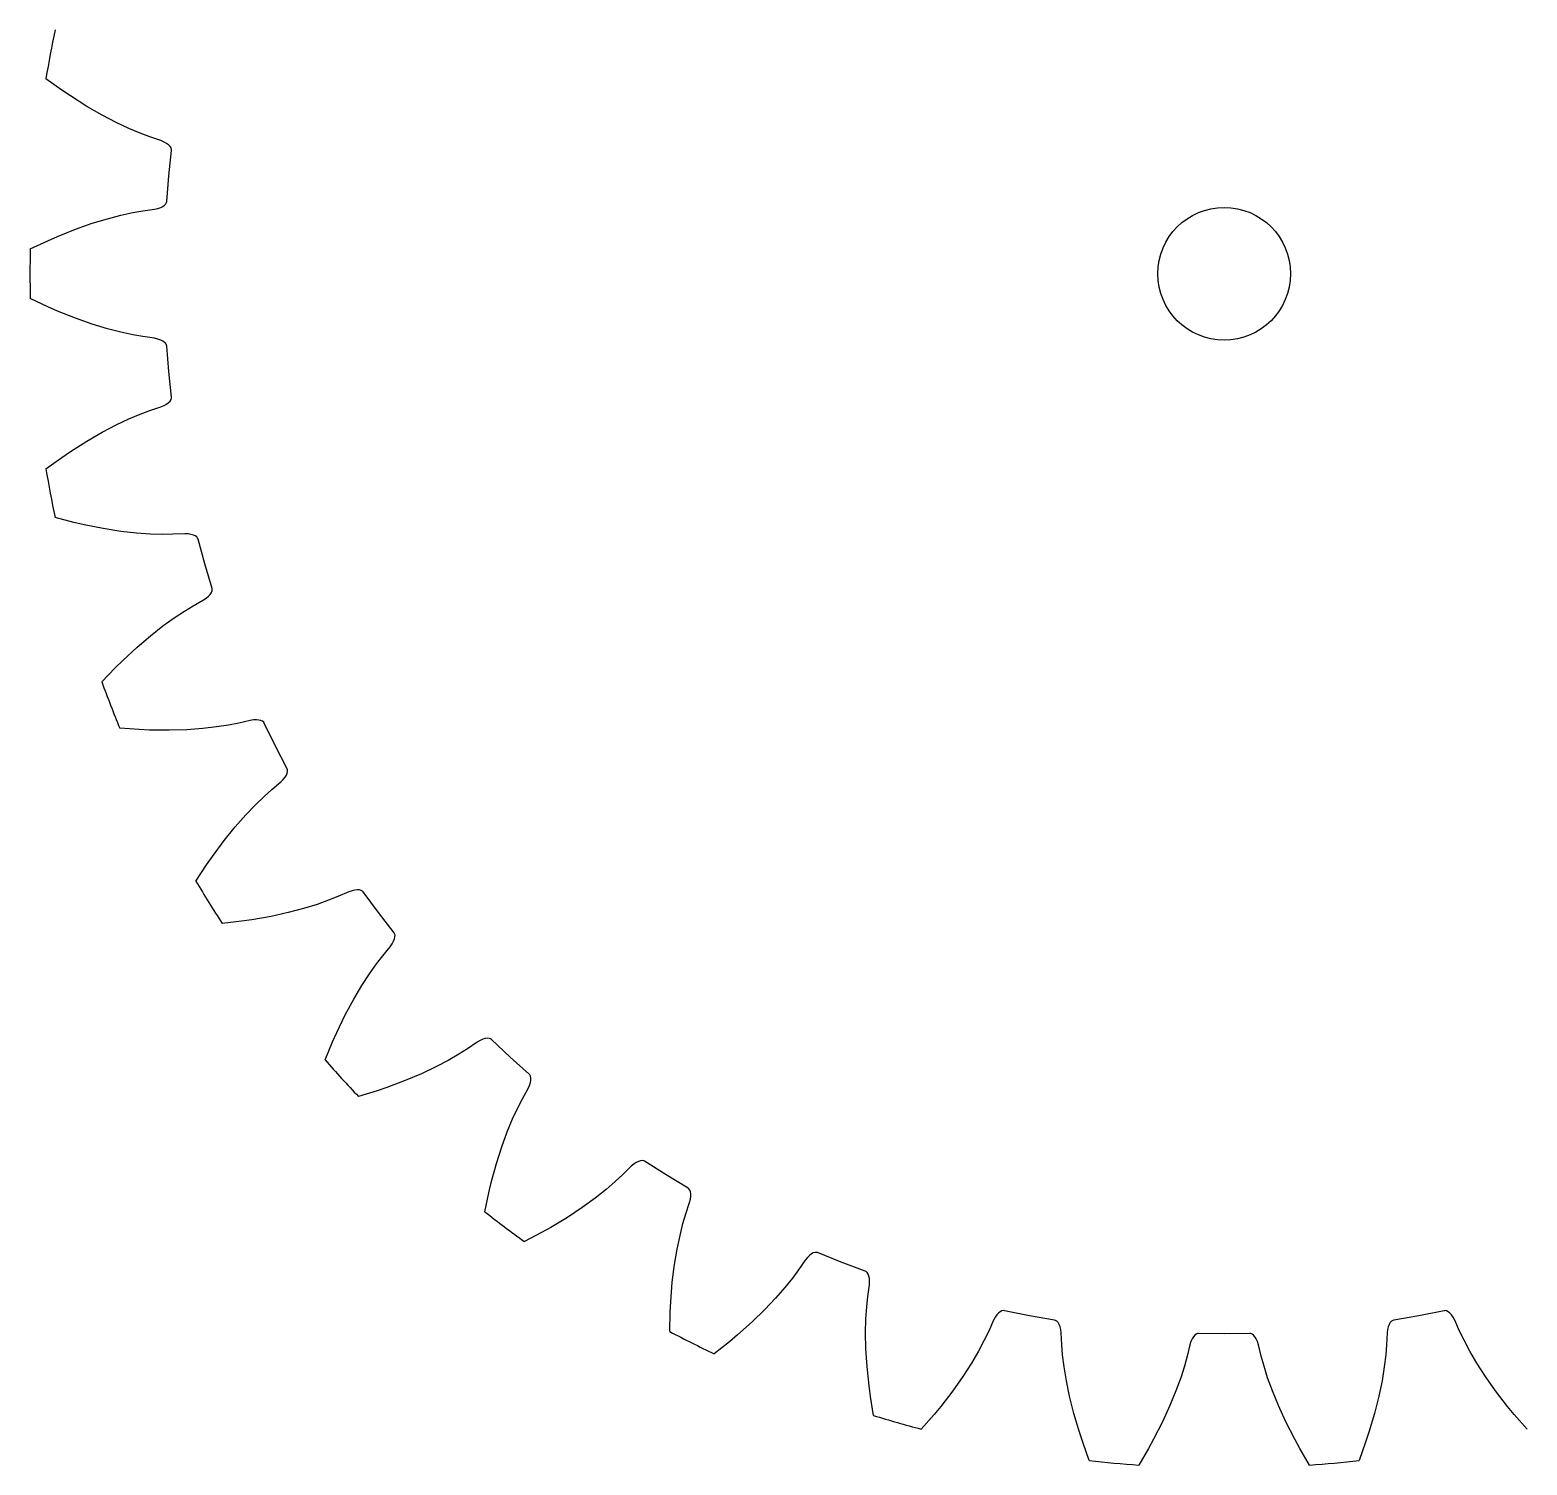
# Model space of a CAD drawing. Extents: x -36 to 36, y -35.9 to 35.9.
# Drawn here: x -36 to 9.13, y -35.91 to 7.35 of the extents above; entities that cross this region are included whole.
import ezdxf

# ---------------------------------------------------------------- set-up
doc = ezdxf.new("R2010")
doc.units = 0

msp = doc.modelspace()

# ---------------------------------------------------------------- linework, layer by layer
msp.add_circle((0, 0), 2)
msp.add_circle((0, 0), 2)
at = {"layer": 'layer0'}
for p, q in [((-35.043, 5.536), (-35.517, 5.878)), ((-34.781, 5.359), (-35.043, 5.536)), ((-34.283, 5.043), (-34.781, 5.359)), ((-33.82, 4.776), (-34.283, 5.043)), ((-33.397, 4.555), (-33.82, 4.776)), ((-33.015, 4.376), (-33.397, 4.555)), ((-32.678, 4.234), (-33.015, 4.376)), ((-32.387, 4.126), (-32.678, 4.234)), ((-32.05, 4.012), (-32.387, 4.126)), ((-31.957, 3.97), (-32.05, 4.012)), ((-31.881, 3.926), (-31.957, 3.97)), ((-31.82, 3.882), (-31.881, 3.926)), ((-31.775, 3.837), (-31.82, 3.882)), ((-31.814, 2.948), (-31.733, 3.715)), ((-31.746, 3.791), (-31.775, 3.837)), ((-31.733, 3.747), (-31.746, 3.791)), ((-31.733, 3.715), (-31.733, 3.747)), ((-31.876, 2.179), (-31.814, 2.948)), ((-33.257, 1.765), (-32.9, 1.842)), ((-32.9, 1.842), (-32.594, 1.895)), ((-32.594, 1.895), (-32.241, 1.946)), ((-32.241, 1.946), (-32.143, 1.97)), ((-32.143, 1.97), (-32.059, 1.998)), ((-32.059, 1.998), (-31.992, 2.031)), ((-31.992, 2.031), (-31.939, 2.068)), ((-31.939, 2.068), (-31.902, 2.106)), ((-31.902, 2.106), (-31.881, 2.148)), ((-31.881, 2.148), (-31.876, 2.179)), ((-34.626, 1.342), (-34.122, 1.52)), ((-34.122, 1.52), (-33.665, 1.659)), ((-33.665, 1.659), (-33.257, 1.765)), ((-35.992, 0.748), (-35.464, 0.997)), ((-35.464, 0.997), (-35.174, 1.124)), ((-35.174, 1.124), (-34.626, 1.342)), ((-35.464, -0.997), (-35.992, -0.748)), ((-35.174, -1.124), (-35.464, -0.997)), ((-34.626, -1.342), (-35.174, -1.124)), ((-34.122, -1.52), (-34.626, -1.342)), ((-33.665, -1.659), (-34.122, -1.52)), ((-33.257, -1.765), (-33.665, -1.659)), ((-32.9, -1.842), (-33.257, -1.765)), ((-32.594, -1.895), (-32.9, -1.842)), ((-32.241, -1.946), (-32.594, -1.895)), ((-32.143, -1.97), (-32.241, -1.946)), ((-32.059, -1.998), (-32.143, -1.97)), ((-31.992, -2.031), (-32.059, -1.998)), ((-31.939, -2.068), (-31.992, -2.031)), ((-31.902, -2.106), (-31.939, -2.068)), ((-31.881, -2.148), (-31.902, -2.106)), ((-31.876, -2.179), (-31.881, -2.148)), ((-31.814, -2.948), (-31.876, -2.179)), ((-31.733, -3.715), (-31.814, -2.948)), ((-32.387, -4.126), (-32.05, -4.012)), ((-32.05, -4.012), (-31.957, -3.97)), ((-31.957, -3.97), (-31.881, -3.926)), ((-31.881, -3.926), (-31.82, -3.882)), ((-31.82, -3.882), (-31.775, -3.837)), ((-31.775, -3.837), (-31.746, -3.791)), ((-31.746, -3.791), (-31.733, -3.747)), ((-31.733, -3.747), (-31.733, -3.715)), ((-33.397, -4.555), (-33.015, -4.376)), ((-33.015, -4.376), (-32.678, -4.234)), ((-32.678, -4.234), (-32.387, -4.126)), ((-34.283, -5.043), (-33.82, -4.776)), ((-33.82, -4.776), (-33.397, -4.555)), ((-35.043, -5.536), (-34.781, -5.359)), ((-34.781, -5.359), (-34.283, -5.043)), ((-35.517, -5.878), (-35.043, -5.536)), ((-34.677, -7.497), (-35.242, -7.349)), ((-34.368, -7.568), (-34.677, -7.497)), ((-33.789, -7.682), (-34.368, -7.568)), ((-33.262, -7.764), (-33.789, -7.682)), ((-32.787, -7.817), (-33.262, -7.764)), ((-32.366, -7.846), (-32.787, -7.817)), ((-32.001, -7.856), (-32.366, -7.846)), ((-31.691, -7.852), (-32.001, -7.856)), ((-31.335, -7.837), (-31.691, -7.852)), ((-31.234, -7.842), (-31.335, -7.837)), ((-31.146, -7.855), (-31.234, -7.842)), ((-31.074, -7.875), (-31.146, -7.855)), ((-31.015, -7.901), (-31.074, -7.875)), ((-30.972, -7.933), (-31.015, -7.901)), ((-30.944, -7.969), (-30.972, -7.933)), ((-30.932, -8), (-30.944, -7.969)), ((-30.73, -8.744), (-30.932, -8)), ((-30.51, -9.482), (-30.73, -8.744)), ((-31.078, -10.007), (-30.767, -9.833)), ((-30.767, -9.833), (-30.684, -9.775)), ((-30.684, -9.775), (-30.617, -9.718)), ((-30.617, -9.718), (-30.565, -9.663)), ((-30.565, -9.663), (-30.529, -9.61)), ((-30.529, -9.61), (-30.509, -9.56)), ((-30.504, -9.514), (-30.51, -9.482)), ((-30.509, -9.56), (-30.504, -9.514)), ((-31.991, -10.614), (-31.649, -10.368)), ((-31.649, -10.368), (-31.344, -10.167)), ((-31.344, -10.167), (-31.078, -10.007)), ((-32.367, -10.909), (-31.991, -10.614)), ((-33.204, -11.658), (-32.772, -11.256)), ((-32.772, -11.256), (-32.367, -10.909)), ((-33.429, -11.881), (-33.204, -11.658)), ((-33.832, -12.304), (-33.429, -11.881)), ((-29.361, -13.461), (-29.708, -13.542)), ((-29.261, -13.448), (-29.361, -13.461)), ((-29.173, -13.445), (-29.261, -13.448)), ((-29.097, -13.451), (-29.173, -13.445)), ((-29.036, -13.466), (-29.097, -13.451)), ((-28.987, -13.489), (-29.036, -13.466)), ((-28.953, -13.519), (-28.987, -13.489)), ((-28.936, -13.547), (-28.953, -13.519)), ((-32.709, -13.741), (-33.292, -13.699)), ((-32.393, -13.754), (-32.709, -13.741)), ((-31.802, -13.76), (-32.393, -13.754)), ((-31.269, -13.743), (-31.802, -13.76)), ((-30.793, -13.708), (-31.269, -13.743)), ((-30.374, -13.66), (-30.793, -13.708)), ((-30.013, -13.603), (-30.374, -13.66)), ((-29.708, -13.542), (-30.013, -13.603)), ((-28.6, -14.241), (-28.936, -13.547)), ((-28.249, -14.927), (-28.6, -14.241)), ((-28.71, -15.547), (-28.436, -15.319)), ((-28.436, -15.319), (-28.365, -15.246)), ((-28.365, -15.246), (-28.31, -15.178)), ((-28.31, -15.178), (-28.269, -15.114)), ((-28.269, -15.114), (-28.244, -15.056)), ((-28.237, -14.957), (-28.249, -14.927)), ((-28.244, -15.056), (-28.233, -15.003)), ((-28.233, -15.003), (-28.237, -14.957)), ((-29.205, -16.007), (-28.942, -15.753)), ((-28.942, -15.753), (-28.71, -15.547)), ((-29.496, -16.312), (-29.205, -16.007)), ((-30.146, -17.087), (-29.811, -16.671)), ((-29.811, -16.671), (-29.496, -16.312)), ((-30.497, -17.561), (-30.146, -17.087)), ((-30.677, -17.821), (-30.497, -17.561)), ((-30.995, -18.312), (-30.677, -17.821)), ((-27.002, -18.886), (-27.346, -19.008)), ((-26.714, -18.77), (-27.002, -18.886)), ((-26.388, -18.627), (-26.714, -18.77)), ((-26.291, -18.596), (-26.388, -18.627)), ((-26.205, -18.576), (-26.291, -18.596)), ((-26.13, -18.568), (-26.205, -18.576)), ((-26.067, -18.572), (-26.13, -18.568)), ((-26.015, -18.585), (-26.067, -18.572)), ((-25.975, -18.609), (-26.015, -18.585)), ((-25.954, -18.633), (-25.975, -18.609)), ((-25.497, -19.254), (-25.954, -18.633)), ((-28.732, -19.369), (-29.314, -19.472)), ((-28.211, -19.255), (-28.732, -19.369)), ((-27.749, -19.133), (-28.211, -19.255)), ((-27.346, -19.008), (-27.749, -19.133)), ((-25.025, -19.864), (-25.497, -19.254)), ((-29.627, -19.517), (-30.207, -19.583)), ((-29.314, -19.472), (-29.627, -19.517)), ((-25.364, -20.558), (-25.137, -20.283)), ((-25.137, -20.283), (-25.081, -20.199)), ((-25.081, -20.199), (-25.039, -20.121)), ((-25.039, -20.121), (-25.011, -20.051)), ((-25.007, -19.891), (-25.025, -19.864)), ((-25.011, -20.051), (-24.996, -19.989)), ((-24.995, -19.936), (-25.007, -19.891)), ((-24.996, -19.989), (-24.995, -19.936)), ((-25.555, -20.803), (-25.364, -20.558)), ((-25.997, -21.454), (-25.766, -21.101)), ((-25.766, -21.101), (-25.555, -20.803)), ((-26.24, -21.865), (-25.997, -21.454)), ((-26.493, -22.335), (-26.24, -21.865)), ((-26.751, -22.866), (-26.493, -22.335)), ((-26.88, -23.155), (-26.751, -22.866)), ((-27.102, -23.695), (-26.88, -23.155)), ((-22.81, -23.359), (-23.072, -23.526)), ((-22.516, -23.159), (-22.81, -23.359)), ((-22.427, -23.11), (-22.516, -23.159)), ((-22.346, -23.075), (-22.427, -23.11)), ((-22.274, -23.054), (-22.346, -23.075)), ((-22.21, -23.045), (-22.274, -23.054)), ((-22.157, -23.049), (-22.21, -23.045)), ((-22.114, -23.065), (-22.157, -23.049)), ((-22.088, -23.085), (-22.114, -23.065)), ((-21.525, -23.611), (-22.088, -23.085)), ((-23.761, -23.906), (-24.192, -24.111)), ((-23.388, -23.71), (-23.761, -23.906)), ((-23.072, -23.526), (-23.388, -23.71)), ((-20.949, -24.124), (-21.525, -23.611)), ((-24.684, -24.319), (-25.237, -24.527)), ((-24.192, -24.111), (-24.684, -24.319)), ((-20.927, -24.147), (-20.949, -24.124)), ((-20.906, -24.189), (-20.927, -24.147)), ((-20.915, -24.38), (-20.9, -24.306)), ((-20.898, -24.242), (-20.906, -24.189)), ((-20.9, -24.306), (-20.898, -24.242)), ((-25.536, -24.629), (-26.095, -24.801)), ((-25.237, -24.527), (-25.536, -24.629)), ((-21.155, -24.868), (-20.982, -24.557)), ((-20.982, -24.557), (-20.942, -24.463)), ((-20.942, -24.463), (-20.915, -24.38)), ((-21.451, -25.476), (-21.297, -25.144)), ((-21.297, -25.144), (-21.155, -24.868)), ((-21.612, -25.866), (-21.451, -25.476)), ((-21.776, -26.314), (-21.612, -25.866)), ((-21.938, -26.823), (-21.776, -26.314)), ((-22.093, -27.392), (-21.938, -26.823)), ((-17.877, -26.902), (-18.13, -27.153)), ((-17.798, -26.837), (-17.877, -26.902)), ((-17.725, -26.788), (-17.798, -26.837)), ((-17.658, -26.754), (-17.725, -26.788)), ((-17.598, -26.734), (-17.658, -26.754)), ((-17.544, -26.728), (-17.598, -26.734)), ((-17.499, -26.736), (-17.544, -26.728)), ((-17.47, -26.751), (-17.499, -26.736)), ((-16.82, -27.164), (-17.47, -26.751)), ((-22.167, -27.7), (-22.093, -27.392)), ((-18.356, -27.365), (-18.633, -27.603)), ((-18.13, -27.153), (-18.356, -27.365)), ((-16.159, -27.562), (-16.82, -27.164)), ((-22.287, -28.272), (-22.167, -27.7)), ((-18.964, -27.865), (-19.35, -28.146)), ((-18.633, -27.603), (-18.964, -27.865)), ((-16.133, -27.582), (-16.159, -27.562)), ((-16.106, -27.619), (-16.133, -27.582)), ((-16.113, -27.994), (-16.09, -27.895)), ((-16.087, -27.669), (-16.106, -27.619)), ((-16.09, -27.895), (-16.079, -27.808)), ((-16.078, -27.732), (-16.087, -27.669)), ((-16.079, -27.808), (-16.078, -27.732)), ((-19.35, -28.146), (-19.795, -28.441)), ((-16.314, -28.63), (-16.225, -28.332)), ((-16.225, -28.332), (-16.113, -27.994)), ((-20.3, -28.746), (-20.576, -28.901)), ((-19.795, -28.441), (-20.3, -28.746)), ((-16.404, -28.984), (-16.314, -28.63)), ((-20.576, -28.901), (-21.093, -29.173)), ((-16.491, -29.396), (-16.404, -28.984)), ((-16.57, -29.867), (-16.491, -29.396)), ((-12.629, -29.728), (-12.832, -30.022)), ((-12.564, -29.651), (-12.629, -29.728)), ((-12.501, -29.589), (-12.564, -29.651)), ((-12.442, -29.543), (-12.501, -29.589)), ((-12.386, -29.512), (-12.442, -29.543)), ((-12.334, -29.497), (-12.386, -29.512)), ((-12.288, -29.496), (-12.334, -29.497)), ((-12.257, -29.505), (-12.288, -29.496)), ((-11.542, -29.792), (-12.257, -29.505)), ((-16.636, -30.397), (-16.57, -29.867)), ((-12.832, -30.022), (-13.015, -30.272)), ((-10.819, -30.062), (-11.542, -29.792)), ((-10.79, -30.076), (-10.819, -30.062)), ((-10.757, -30.108), (-10.79, -30.076)), ((-10.729, -30.154), (-10.757, -30.108)), ((-10.709, -30.214), (-10.729, -30.154)), ((-10.696, -30.289), (-10.709, -30.214)), ((-16.684, -30.985), (-16.636, -30.397)), ((-13.244, -30.557), (-13.521, -30.875)), ((-13.015, -30.272), (-13.244, -30.557)), ((-10.743, -30.831), (-10.695, -30.478)), ((-10.691, -30.377), (-10.696, -30.289)), ((-10.695, -30.478), (-10.691, -30.377)), ((-16.7, -31.301), (-16.684, -30.985)), ((-13.521, -30.875), (-13.849, -31.222)), ((-10.799, -31.504), (-10.776, -31.14)), ((-10.776, -31.14), (-10.743, -30.831)), ((-16.713, -31.886), (-16.7, -31.301)), ((-13.849, -31.222), (-14.232, -31.594)), ((-10.809, -31.926), (-10.799, -31.504)), ((-6.952, -31.543), (-7.097, -31.868)), ((-6.902, -31.455), (-6.952, -31.543)), ((-6.851, -31.383), (-6.902, -31.455)), ((-6.801, -31.326), (-6.851, -31.383)), ((-6.752, -31.286), (-6.801, -31.326)), ((-6.704, -31.261), (-6.752, -31.286)), ((-6.659, -31.252), (-6.704, -31.261)), ((-6.627, -31.255), (-6.659, -31.252)), ((-5.871, -31.406), (-6.627, -31.255)), ((-5.111, -31.539), (-5.871, -31.406)), ((-5.08, -31.547), (-5.111, -31.539)), ((-5.041, -31.572), (-5.08, -31.547)), ((-5.006, -31.612), (-5.041, -31.572)), ((5.041, -31.572), (5.006, -31.612)), ((5.08, -31.547), (5.041, -31.572)), ((5.111, -31.539), (5.08, -31.547)), ((5.871, -31.406), (5.111, -31.539)), ((6.627, -31.255), (5.871, -31.406)), ((6.659, -31.252), (6.627, -31.255)), ((6.704, -31.261), (6.659, -31.252)), ((6.752, -31.286), (6.704, -31.261)), ((6.801, -31.326), (6.752, -31.286)), ((6.851, -31.383), (6.801, -31.326)), ((6.902, -31.455), (6.851, -31.383)), ((6.952, -31.543), (6.902, -31.455)), ((7.097, -31.868), (6.952, -31.543)), ((-14.672, -31.987), (-14.915, -32.19)), ((-14.232, -31.594), (-14.672, -31.987)), ((-10.8, -32.403), (-10.809, -31.926)), ((-7.097, -31.868), (-7.231, -32.148)), ((-4.974, -31.668), (-5.006, -31.612)), ((-4.948, -31.738), (-4.974, -31.668)), ((-4.927, -31.824), (-4.948, -31.738)), ((-4.912, -31.924), (-4.927, -31.824)), ((-4.895, -32.28), (-4.912, -31.924)), ((-0.888, -31.994), (-0.929, -32.043)), ((-0.846, -31.961), (-0.888, -31.994)), ((-0.803, -31.943), (-0.846, -31.961)), ((-0.771, -31.941), (-0.803, -31.943)), ((0, -31.95), (-0.771, -31.941)), ((0.771, -31.941), (0, -31.95)), ((0.803, -31.943), (0.771, -31.941)), ((0.846, -31.961), (0.803, -31.943)), ((0.888, -31.994), (0.846, -31.961)), ((0.929, -32.043), (0.888, -31.994)), ((4.912, -31.924), (4.895, -32.28)), ((4.927, -31.824), (4.912, -31.924)), ((4.948, -31.738), (4.927, -31.824)), ((4.974, -31.668), (4.948, -31.738)), ((5.006, -31.612), (4.974, -31.668)), ((7.231, -32.148), (7.097, -31.868)), ((-14.915, -32.19), (-15.374, -32.552)), ((-10.767, -32.936), (-10.8, -32.403)), ((-7.403, -32.47), (-7.617, -32.834)), ((-7.231, -32.148), (-7.403, -32.47)), ((-4.87, -32.59), (-4.895, -32.28)), ((-1.038, -32.283), (-1.12, -32.63)), ((-1.004, -32.187), (-1.038, -32.283)), ((-0.968, -32.107), (-1.004, -32.187)), ((-0.929, -32.043), (-0.968, -32.107)), ((0.968, -32.107), (0.929, -32.043)), ((1.004, -32.187), (0.968, -32.107)), ((1.038, -32.283), (1.004, -32.187)), ((1.12, -32.63), (1.038, -32.283)), ((4.895, -32.28), (4.87, -32.59)), ((7.403, -32.47), (7.231, -32.148)), ((7.617, -32.834), (7.403, -32.47)), ((-10.706, -33.523), (-10.767, -32.936)), ((-7.617, -32.834), (-7.876, -33.235)), ((-4.826, -32.952), (-4.87, -32.59)), ((-1.201, -32.93), (-1.311, -33.278)), ((-1.12, -32.63), (-1.201, -32.93)), ((1.201, -32.93), (1.12, -32.63)), ((1.311, -33.278), (1.201, -32.93)), ((4.87, -32.59), (4.826, -32.952)), ((7.876, -33.235), (7.617, -32.834)), ((-7.876, -33.235), (-8.184, -33.671)), ((-4.758, -33.369), (-4.826, -32.952)), ((-4.662, -33.836), (-4.758, -33.369)), ((-1.311, -33.278), (-1.454, -33.675)), ((1.454, -33.675), (1.311, -33.278)), ((4.758, -33.369), (4.662, -33.836)), ((4.826, -32.952), (4.758, -33.369)), ((8.184, -33.671), (7.876, -33.235)), ((-10.664, -33.837), (-10.706, -33.523)), ((-10.569, -34.414), (-10.664, -33.837)), ((-8.184, -33.671), (-8.545, -34.138)), ((-4.532, -34.354), (-4.662, -33.836)), ((-1.454, -33.675), (-1.635, -34.116)), ((1.635, -34.116), (1.454, -33.675)), ((4.662, -33.836), (4.532, -34.354)), ((8.545, -34.138), (8.184, -33.671)), ((-8.545, -34.138), (-8.746, -34.383)), ((-1.635, -34.116), (-1.858, -34.602)), ((1.858, -34.602), (1.635, -34.116)), ((8.746, -34.383), (8.545, -34.138)), ((-8.746, -34.383), (-9.13, -34.823)), ((-4.364, -34.92), (-4.532, -34.354)), ((-1.858, -34.602), (-2.127, -35.127)), ((2.127, -35.127), (1.858, -34.602)), ((4.532, -34.354), (4.364, -34.92)), ((9.13, -34.823), (8.746, -34.383)), ((-4.265, -35.22), (-4.364, -34.92)), ((-2.127, -35.127), (-2.279, -35.404)), ((2.279, -35.404), (2.127, -35.127)), ((4.364, -34.92), (4.265, -35.22)), ((-4.066, -35.77), (-4.265, -35.22)), ((-2.279, -35.404), (-2.576, -35.908)), ((2.576, -35.908), (2.279, -35.404)), ((4.265, -35.22), (4.066, -35.77))]:
    msp.add_line(p, q, dxfattribs=at)
for start, end in [(168.2212, 170.6023), (178.8095, 181.1905), (189.3977, 191.7788), (199.9859, 202.367), (210.5742, 212.9552), (221.1624, 223.5435), (231.7506, 234.1317), (242.3389, 244.72), (252.9271, 255.3082), (263.5153, 265.8964), (274.1036, 276.4847)]:
    msp.add_arc((0, 0), 36, start, end, dxfattribs=at)
at = {"layer": 'layer1'}
for p, q in [((-35.043, 5.536), (-35.517, 5.878)), ((-34.781, 5.359), (-35.043, 5.536)), ((-34.283, 5.043), (-34.781, 5.359)), ((-33.82, 4.776), (-34.283, 5.043)), ((-33.397, 4.555), (-33.82, 4.776)), ((-33.015, 4.376), (-33.397, 4.555)), ((-32.678, 4.234), (-33.015, 4.376)), ((-32.387, 4.126), (-32.678, 4.234)), ((-32.05, 4.012), (-32.387, 4.126)), ((-31.957, 3.97), (-32.05, 4.012)), ((-31.881, 3.926), (-31.957, 3.97)), ((-31.82, 3.882), (-31.881, 3.926)), ((-31.775, 3.837), (-31.82, 3.882)), ((-31.814, 2.948), (-31.733, 3.715)), ((-31.746, 3.791), (-31.775, 3.837)), ((-31.733, 3.747), (-31.746, 3.791)), ((-31.733, 3.715), (-31.733, 3.747)), ((-31.876, 2.179), (-31.814, 2.948)), ((-33.257, 1.765), (-32.9, 1.842)), ((-32.9, 1.842), (-32.594, 1.895)), ((-32.594, 1.895), (-32.241, 1.946)), ((-32.241, 1.946), (-32.143, 1.97)), ((-32.143, 1.97), (-32.059, 1.998)), ((-32.059, 1.998), (-31.992, 2.031)), ((-31.992, 2.031), (-31.939, 2.068)), ((-31.939, 2.068), (-31.902, 2.106)), ((-31.902, 2.106), (-31.881, 2.148)), ((-31.881, 2.148), (-31.876, 2.179)), ((-34.626, 1.342), (-34.122, 1.52)), ((-34.122, 1.52), (-33.665, 1.659)), ((-33.665, 1.659), (-33.257, 1.765)), ((-35.992, 0.748), (-35.464, 0.997)), ((-35.464, 0.997), (-35.174, 1.124)), ((-35.174, 1.124), (-34.626, 1.342)), ((-35.464, -0.997), (-35.992, -0.748)), ((-35.174, -1.124), (-35.464, -0.997)), ((-34.626, -1.342), (-35.174, -1.124)), ((-34.122, -1.52), (-34.626, -1.342)), ((-33.665, -1.659), (-34.122, -1.52)), ((-33.257, -1.765), (-33.665, -1.659)), ((-32.9, -1.842), (-33.257, -1.765)), ((-32.594, -1.895), (-32.9, -1.842)), ((-32.241, -1.946), (-32.594, -1.895)), ((-32.143, -1.97), (-32.241, -1.946)), ((-32.059, -1.998), (-32.143, -1.97)), ((-31.992, -2.031), (-32.059, -1.998)), ((-31.939, -2.068), (-31.992, -2.031)), ((-31.902, -2.106), (-31.939, -2.068)), ((-31.881, -2.148), (-31.902, -2.106)), ((-31.876, -2.179), (-31.881, -2.148)), ((-31.814, -2.948), (-31.876, -2.179)), ((-31.733, -3.715), (-31.814, -2.948)), ((-32.387, -4.126), (-32.05, -4.012)), ((-32.05, -4.012), (-31.957, -3.97)), ((-31.957, -3.97), (-31.881, -3.926)), ((-31.881, -3.926), (-31.82, -3.882)), ((-31.82, -3.882), (-31.775, -3.837)), ((-31.775, -3.837), (-31.746, -3.791)), ((-31.746, -3.791), (-31.733, -3.747)), ((-31.733, -3.747), (-31.733, -3.715)), ((-33.397, -4.555), (-33.015, -4.376)), ((-33.015, -4.376), (-32.678, -4.234)), ((-32.678, -4.234), (-32.387, -4.126)), ((-34.283, -5.043), (-33.82, -4.776)), ((-33.82, -4.776), (-33.397, -4.555)), ((-35.043, -5.536), (-34.781, -5.359)), ((-34.781, -5.359), (-34.283, -5.043)), ((-35.517, -5.878), (-35.043, -5.536)), ((-34.677, -7.497), (-35.242, -7.349)), ((-34.368, -7.568), (-34.677, -7.497)), ((-33.789, -7.682), (-34.368, -7.568)), ((-33.262, -7.764), (-33.789, -7.682)), ((-32.787, -7.817), (-33.262, -7.764)), ((-32.366, -7.846), (-32.787, -7.817)), ((-32.001, -7.856), (-32.366, -7.846)), ((-31.691, -7.852), (-32.001, -7.856)), ((-31.335, -7.837), (-31.691, -7.852)), ((-31.234, -7.842), (-31.335, -7.837)), ((-31.146, -7.855), (-31.234, -7.842)), ((-31.074, -7.875), (-31.146, -7.855)), ((-31.015, -7.901), (-31.074, -7.875)), ((-30.972, -7.933), (-31.015, -7.901)), ((-30.944, -7.969), (-30.972, -7.933)), ((-30.932, -8), (-30.944, -7.969)), ((-30.73, -8.744), (-30.932, -8)), ((-30.51, -9.482), (-30.73, -8.744)), ((-31.078, -10.007), (-30.767, -9.833)), ((-30.767, -9.833), (-30.684, -9.775)), ((-30.684, -9.775), (-30.617, -9.718)), ((-30.617, -9.718), (-30.565, -9.663)), ((-30.565, -9.663), (-30.529, -9.61)), ((-30.529, -9.61), (-30.509, -9.56)), ((-30.504, -9.514), (-30.51, -9.482)), ((-30.509, -9.56), (-30.504, -9.514)), ((-31.991, -10.614), (-31.649, -10.368)), ((-31.649, -10.368), (-31.344, -10.167)), ((-31.344, -10.167), (-31.078, -10.007)), ((-32.367, -10.909), (-31.991, -10.614)), ((-33.204, -11.658), (-32.772, -11.256)), ((-32.772, -11.256), (-32.367, -10.909)), ((-33.429, -11.881), (-33.204, -11.658)), ((-33.832, -12.304), (-33.429, -11.881)), ((-29.361, -13.461), (-29.708, -13.542)), ((-29.261, -13.448), (-29.361, -13.461)), ((-29.173, -13.445), (-29.261, -13.448)), ((-29.097, -13.451), (-29.173, -13.445)), ((-29.036, -13.466), (-29.097, -13.451)), ((-28.987, -13.489), (-29.036, -13.466)), ((-28.953, -13.519), (-28.987, -13.489)), ((-28.936, -13.547), (-28.953, -13.519)), ((-32.709, -13.741), (-33.292, -13.699)), ((-32.393, -13.754), (-32.709, -13.741)), ((-31.802, -13.76), (-32.393, -13.754)), ((-31.269, -13.743), (-31.802, -13.76)), ((-30.793, -13.708), (-31.269, -13.743)), ((-30.374, -13.66), (-30.793, -13.708)), ((-30.013, -13.603), (-30.374, -13.66)), ((-29.708, -13.542), (-30.013, -13.603)), ((-28.6, -14.241), (-28.936, -13.547)), ((-28.249, -14.927), (-28.6, -14.241)), ((-28.71, -15.547), (-28.436, -15.319)), ((-28.436, -15.319), (-28.365, -15.246)), ((-28.365, -15.246), (-28.31, -15.178)), ((-28.31, -15.178), (-28.269, -15.114)), ((-28.269, -15.114), (-28.244, -15.056)), ((-28.237, -14.957), (-28.249, -14.927)), ((-28.244, -15.056), (-28.233, -15.003)), ((-28.233, -15.003), (-28.237, -14.957)), ((-29.205, -16.007), (-28.942, -15.753)), ((-28.942, -15.753), (-28.71, -15.547)), ((-29.496, -16.312), (-29.205, -16.007)), ((-30.146, -17.087), (-29.811, -16.671)), ((-29.811, -16.671), (-29.496, -16.312)), ((-30.497, -17.561), (-30.146, -17.087)), ((-30.677, -17.821), (-30.497, -17.561)), ((-30.995, -18.312), (-30.677, -17.821)), ((-27.002, -18.886), (-27.346, -19.008)), ((-26.714, -18.77), (-27.002, -18.886)), ((-26.388, -18.627), (-26.714, -18.77)), ((-26.291, -18.596), (-26.388, -18.627)), ((-26.205, -18.576), (-26.291, -18.596)), ((-26.13, -18.568), (-26.205, -18.576)), ((-26.067, -18.572), (-26.13, -18.568)), ((-26.015, -18.585), (-26.067, -18.572)), ((-25.975, -18.609), (-26.015, -18.585)), ((-25.954, -18.633), (-25.975, -18.609)), ((-25.497, -19.254), (-25.954, -18.633)), ((-28.732, -19.369), (-29.314, -19.472)), ((-28.211, -19.255), (-28.732, -19.369)), ((-27.749, -19.133), (-28.211, -19.255)), ((-27.346, -19.008), (-27.749, -19.133)), ((-25.025, -19.864), (-25.497, -19.254)), ((-29.627, -19.517), (-30.207, -19.583)), ((-29.314, -19.472), (-29.627, -19.517)), ((-25.364, -20.558), (-25.137, -20.283)), ((-25.137, -20.283), (-25.081, -20.199)), ((-25.081, -20.199), (-25.039, -20.121)), ((-25.039, -20.121), (-25.011, -20.051)), ((-25.007, -19.891), (-25.025, -19.864)), ((-25.011, -20.051), (-24.996, -19.989)), ((-24.995, -19.936), (-25.007, -19.891)), ((-24.996, -19.989), (-24.995, -19.936)), ((-25.555, -20.803), (-25.364, -20.558)), ((-25.997, -21.454), (-25.766, -21.101)), ((-25.766, -21.101), (-25.555, -20.803)), ((-26.24, -21.865), (-25.997, -21.454)), ((-26.493, -22.335), (-26.24, -21.865)), ((-26.751, -22.866), (-26.493, -22.335)), ((-26.88, -23.155), (-26.751, -22.866)), ((-27.102, -23.695), (-26.88, -23.155)), ((-22.81, -23.359), (-23.072, -23.526)), ((-22.516, -23.159), (-22.81, -23.359)), ((-22.427, -23.11), (-22.516, -23.159)), ((-22.346, -23.075), (-22.427, -23.11)), ((-22.274, -23.054), (-22.346, -23.075)), ((-22.21, -23.045), (-22.274, -23.054)), ((-22.157, -23.049), (-22.21, -23.045)), ((-22.114, -23.065), (-22.157, -23.049)), ((-22.088, -23.085), (-22.114, -23.065)), ((-21.525, -23.611), (-22.088, -23.085)), ((-23.761, -23.906), (-24.192, -24.111)), ((-23.388, -23.71), (-23.761, -23.906)), ((-23.072, -23.526), (-23.388, -23.71)), ((-20.949, -24.124), (-21.525, -23.611)), ((-24.684, -24.319), (-25.237, -24.527)), ((-24.192, -24.111), (-24.684, -24.319)), ((-20.927, -24.147), (-20.949, -24.124)), ((-20.906, -24.189), (-20.927, -24.147)), ((-20.915, -24.38), (-20.9, -24.306)), ((-20.898, -24.242), (-20.906, -24.189)), ((-20.9, -24.306), (-20.898, -24.242)), ((-25.536, -24.629), (-26.095, -24.801)), ((-25.237, -24.527), (-25.536, -24.629)), ((-21.155, -24.868), (-20.982, -24.557)), ((-20.982, -24.557), (-20.942, -24.463)), ((-20.942, -24.463), (-20.915, -24.38)), ((-21.451, -25.476), (-21.297, -25.144)), ((-21.297, -25.144), (-21.155, -24.868)), ((-21.612, -25.866), (-21.451, -25.476)), ((-21.776, -26.314), (-21.612, -25.866)), ((-21.938, -26.823), (-21.776, -26.314)), ((-22.093, -27.392), (-21.938, -26.823)), ((-17.877, -26.902), (-18.13, -27.153)), ((-17.798, -26.837), (-17.877, -26.902)), ((-17.725, -26.788), (-17.798, -26.837)), ((-17.658, -26.754), (-17.725, -26.788)), ((-17.598, -26.734), (-17.658, -26.754)), ((-17.544, -26.728), (-17.598, -26.734)), ((-17.499, -26.736), (-17.544, -26.728)), ((-17.47, -26.751), (-17.499, -26.736)), ((-16.82, -27.164), (-17.47, -26.751)), ((-22.167, -27.7), (-22.093, -27.392)), ((-18.356, -27.365), (-18.633, -27.603)), ((-18.13, -27.153), (-18.356, -27.365)), ((-16.159, -27.562), (-16.82, -27.164)), ((-22.287, -28.272), (-22.167, -27.7)), ((-18.964, -27.865), (-19.35, -28.146)), ((-18.633, -27.603), (-18.964, -27.865)), ((-16.133, -27.582), (-16.159, -27.562)), ((-16.106, -27.619), (-16.133, -27.582)), ((-16.113, -27.994), (-16.09, -27.895)), ((-16.087, -27.669), (-16.106, -27.619)), ((-16.09, -27.895), (-16.079, -27.808)), ((-16.078, -27.732), (-16.087, -27.669)), ((-16.079, -27.808), (-16.078, -27.732)), ((-19.35, -28.146), (-19.795, -28.441)), ((-16.314, -28.63), (-16.225, -28.332)), ((-16.225, -28.332), (-16.113, -27.994)), ((-20.3, -28.746), (-20.576, -28.901)), ((-19.795, -28.441), (-20.3, -28.746)), ((-16.404, -28.984), (-16.314, -28.63)), ((-20.576, -28.901), (-21.093, -29.173)), ((-16.491, -29.396), (-16.404, -28.984)), ((-16.57, -29.867), (-16.491, -29.396)), ((-12.629, -29.728), (-12.832, -30.022)), ((-12.564, -29.651), (-12.629, -29.728)), ((-12.501, -29.589), (-12.564, -29.651)), ((-12.442, -29.543), (-12.501, -29.589)), ((-12.386, -29.512), (-12.442, -29.543)), ((-12.334, -29.497), (-12.386, -29.512)), ((-12.288, -29.496), (-12.334, -29.497)), ((-12.257, -29.505), (-12.288, -29.496)), ((-11.542, -29.792), (-12.257, -29.505)), ((-16.636, -30.397), (-16.57, -29.867)), ((-12.832, -30.022), (-13.015, -30.272)), ((-10.819, -30.062), (-11.542, -29.792)), ((-10.79, -30.076), (-10.819, -30.062)), ((-10.757, -30.108), (-10.79, -30.076)), ((-10.729, -30.154), (-10.757, -30.108)), ((-10.709, -30.214), (-10.729, -30.154)), ((-10.696, -30.289), (-10.709, -30.214)), ((-16.684, -30.985), (-16.636, -30.397)), ((-13.244, -30.557), (-13.521, -30.875)), ((-13.015, -30.272), (-13.244, -30.557)), ((-10.743, -30.831), (-10.695, -30.478)), ((-10.691, -30.377), (-10.696, -30.289)), ((-10.695, -30.478), (-10.691, -30.377)), ((-16.7, -31.301), (-16.684, -30.985)), ((-13.521, -30.875), (-13.849, -31.222)), ((-10.799, -31.504), (-10.776, -31.14)), ((-10.776, -31.14), (-10.743, -30.831)), ((-16.713, -31.886), (-16.7, -31.301)), ((-13.849, -31.222), (-14.232, -31.594)), ((-10.809, -31.926), (-10.799, -31.504)), ((-6.952, -31.543), (-7.097, -31.868)), ((-6.902, -31.455), (-6.952, -31.543)), ((-6.851, -31.383), (-6.902, -31.455)), ((-6.801, -31.326), (-6.851, -31.383)), ((-6.752, -31.286), (-6.801, -31.326)), ((-6.704, -31.261), (-6.752, -31.286)), ((-6.659, -31.252), (-6.704, -31.261)), ((-6.627, -31.255), (-6.659, -31.252)), ((-5.871, -31.406), (-6.627, -31.255)), ((-5.111, -31.539), (-5.871, -31.406)), ((-5.08, -31.547), (-5.111, -31.539)), ((-5.041, -31.572), (-5.08, -31.547)), ((-5.006, -31.612), (-5.041, -31.572)), ((5.041, -31.572), (5.006, -31.612)), ((5.08, -31.547), (5.041, -31.572)), ((5.111, -31.539), (5.08, -31.547)), ((5.871, -31.406), (5.111, -31.539)), ((6.627, -31.255), (5.871, -31.406)), ((6.659, -31.252), (6.627, -31.255)), ((6.704, -31.261), (6.659, -31.252)), ((6.752, -31.286), (6.704, -31.261)), ((6.801, -31.326), (6.752, -31.286)), ((6.851, -31.383), (6.801, -31.326)), ((6.902, -31.455), (6.851, -31.383)), ((6.952, -31.543), (6.902, -31.455)), ((7.097, -31.868), (6.952, -31.543)), ((-14.672, -31.987), (-14.915, -32.19)), ((-14.232, -31.594), (-14.672, -31.987)), ((-10.8, -32.403), (-10.809, -31.926)), ((-7.097, -31.868), (-7.231, -32.148)), ((-4.974, -31.668), (-5.006, -31.612)), ((-4.948, -31.738), (-4.974, -31.668)), ((-4.927, -31.824), (-4.948, -31.738)), ((-4.912, -31.924), (-4.927, -31.824)), ((-4.895, -32.28), (-4.912, -31.924)), ((-0.888, -31.994), (-0.929, -32.043)), ((-0.846, -31.961), (-0.888, -31.994)), ((-0.803, -31.943), (-0.846, -31.961)), ((-0.771, -31.941), (-0.803, -31.943)), ((0, -31.95), (-0.771, -31.941)), ((0.771, -31.941), (0, -31.95)), ((0.803, -31.943), (0.771, -31.941)), ((0.846, -31.961), (0.803, -31.943)), ((0.888, -31.994), (0.846, -31.961)), ((0.929, -32.043), (0.888, -31.994)), ((4.912, -31.924), (4.895, -32.28)), ((4.927, -31.824), (4.912, -31.924)), ((4.948, -31.738), (4.927, -31.824)), ((4.974, -31.668), (4.948, -31.738)), ((5.006, -31.612), (4.974, -31.668)), ((7.231, -32.148), (7.097, -31.868)), ((-14.915, -32.19), (-15.374, -32.552)), ((-10.767, -32.936), (-10.8, -32.403)), ((-7.403, -32.47), (-7.617, -32.834)), ((-7.231, -32.148), (-7.403, -32.47)), ((-4.87, -32.59), (-4.895, -32.28)), ((-1.038, -32.283), (-1.12, -32.63)), ((-1.004, -32.187), (-1.038, -32.283)), ((-0.968, -32.107), (-1.004, -32.187)), ((-0.929, -32.043), (-0.968, -32.107)), ((0.968, -32.107), (0.929, -32.043)), ((1.004, -32.187), (0.968, -32.107)), ((1.038, -32.283), (1.004, -32.187)), ((1.12, -32.63), (1.038, -32.283)), ((4.895, -32.28), (4.87, -32.59)), ((7.403, -32.47), (7.231, -32.148)), ((7.617, -32.834), (7.403, -32.47)), ((-10.706, -33.523), (-10.767, -32.936)), ((-7.617, -32.834), (-7.876, -33.235)), ((-4.826, -32.952), (-4.87, -32.59)), ((-1.201, -32.93), (-1.311, -33.278)), ((-1.12, -32.63), (-1.201, -32.93)), ((1.201, -32.93), (1.12, -32.63)), ((1.311, -33.278), (1.201, -32.93)), ((4.87, -32.59), (4.826, -32.952)), ((7.876, -33.235), (7.617, -32.834)), ((-7.876, -33.235), (-8.184, -33.671)), ((-4.758, -33.369), (-4.826, -32.952)), ((-4.662, -33.836), (-4.758, -33.369)), ((-1.311, -33.278), (-1.454, -33.675)), ((1.454, -33.675), (1.311, -33.278)), ((4.758, -33.369), (4.662, -33.836)), ((4.826, -32.952), (4.758, -33.369)), ((8.184, -33.671), (7.876, -33.235)), ((-10.664, -33.837), (-10.706, -33.523)), ((-10.569, -34.414), (-10.664, -33.837)), ((-8.184, -33.671), (-8.545, -34.138)), ((-4.532, -34.354), (-4.662, -33.836)), ((-1.454, -33.675), (-1.635, -34.116)), ((1.635, -34.116), (1.454, -33.675)), ((4.662, -33.836), (4.532, -34.354)), ((8.545, -34.138), (8.184, -33.671)), ((-8.545, -34.138), (-8.746, -34.383)), ((-1.635, -34.116), (-1.858, -34.602)), ((1.858, -34.602), (1.635, -34.116)), ((8.746, -34.383), (8.545, -34.138)), ((-8.746, -34.383), (-9.13, -34.823)), ((-4.364, -34.92), (-4.532, -34.354)), ((-1.858, -34.602), (-2.127, -35.127)), ((2.127, -35.127), (1.858, -34.602)), ((4.532, -34.354), (4.364, -34.92)), ((9.13, -34.823), (8.746, -34.383)), ((-4.265, -35.22), (-4.364, -34.92)), ((-2.127, -35.127), (-2.279, -35.404)), ((2.279, -35.404), (2.127, -35.127)), ((4.364, -34.92), (4.265, -35.22)), ((-4.066, -35.77), (-4.265, -35.22)), ((-2.279, -35.404), (-2.576, -35.908)), ((2.576, -35.908), (2.279, -35.404)), ((4.265, -35.22), (4.066, -35.77))]:
    msp.add_line(p, q, dxfattribs=at)
for start, end in [(168.2212, 170.6023), (178.8095, 181.1905), (189.3977, 191.7788), (199.9859, 202.367), (210.5742, 212.9552), (221.1624, 223.5435), (231.7506, 234.1317), (242.3389, 244.72), (252.9271, 255.3082), (263.5153, 265.8964), (274.1036, 276.4847)]:
    msp.add_arc((0, 0), 36, start, end, dxfattribs=at)

doc.saveas('drawing.dxf')
